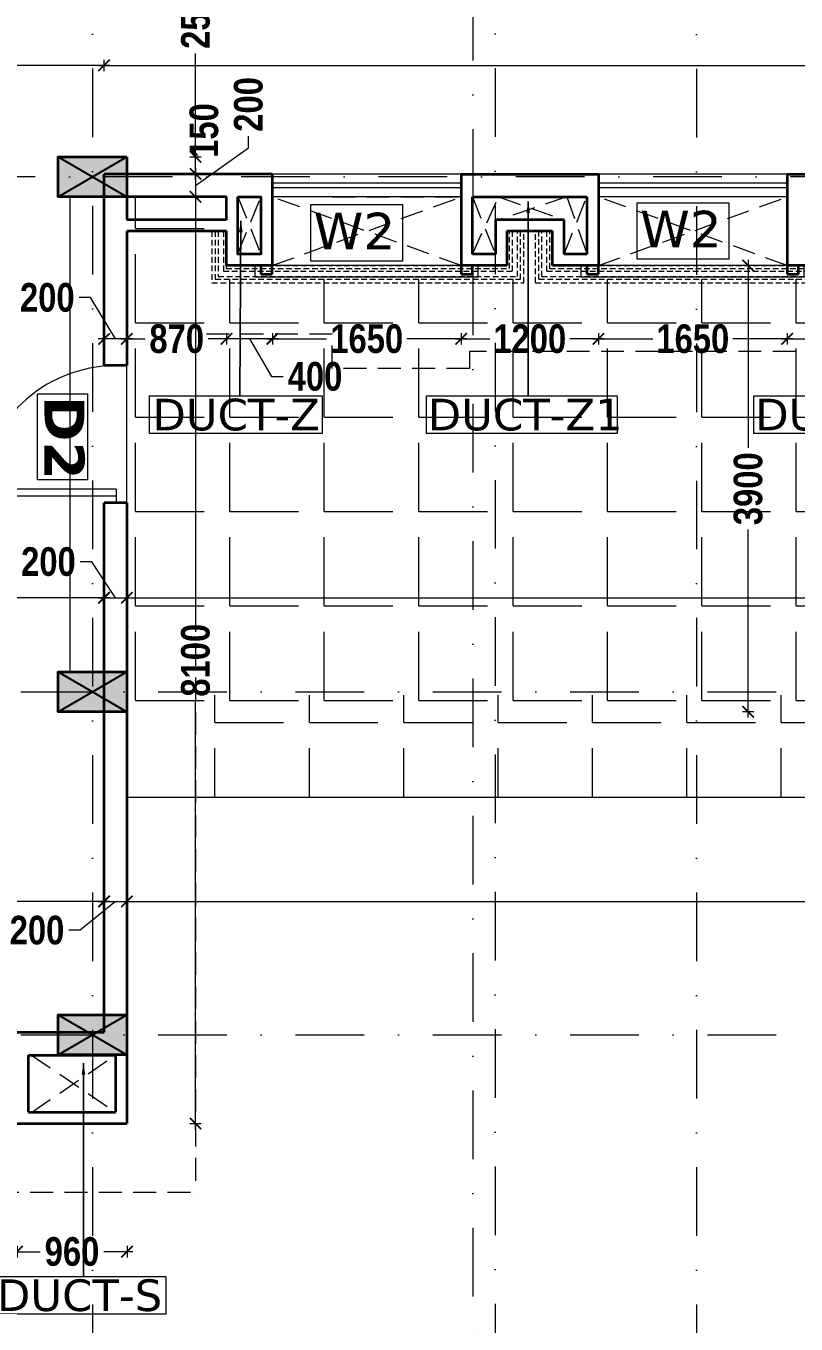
# Model space of a CAD drawing. Header units: millimetres. Extents: x -3092155 to 4513934, y -12317808 to 1850003.
# Drawn here: x -426526 to -419796, y -5581413 to -5570067 of the extents above; entities that cross this region are included whole.
import ezdxf

# ---------------------------------------------------------------- set-up
doc = ezdxf.new("R2010")
doc.units = ezdxf.units.MM
doc.header["$LTSCALE"] = 2
doc.header["$MEASUREMENT"] = 0
doc.header["$PDMODE"] = 34
doc.header["$PDSIZE"] = 500
for name, pattern in [('DASHDOT', [1, 0.5, -0.25, 0, -0.25]), ('DASHED2', [0.375, 0.25, -0.125]), ('HIDDEN', [0.375, 0.25, -0.125])]:
    doc.linetypes.add(name, pattern=pattern)
for name, color, linetype, lineweight in [('coloumn', 10, 'Continuous', 35), ('cornice', 12, 'Continuous', 25), ('D DIM', 250, 'Continuous', 9), ('D2', 10, 'Continuous', 5), ('DOOR', 27, 'Continuous', 5), ('DUCT', 37, 'Continuous', 35), ('GRID', 251, 'DASHDOT', 5), ('HAT', 42, 'Continuous', 5), ('PROJ', 251, 'HIDDEN', 5), ('SILL', 74, 'Continuous', 9), ('W2', 162, 'Continuous', 5), ('WIN', 5, 'Continuous', 15)]:
    doc.layers.add(name, color=color, linetype=linetype, lineweight=lineweight)
doc.layers.add('DOT', color=7, linetype='DASHED2', lineweight=0, true_color=0x89067c)
doc.layers.add('duct text', color=7, linetype='Continuous', lineweight=5, true_color=0x30182a)
doc.styles.add('COLOUMNN DIM', font='ARIALNB.TTF', dxfattribs={"height": 550})
doc.styles.add('door', font='arial.ttf', dxfattribs={"height": 70})
doc.styles.add('INNER DIM', font='ARIALNB.TTF', dxfattribs={"height": 250})
doc.styles.add('style2', font='verdana.ttf')
doc.dimstyles.new('DOOR', dxfattribs={"dimtxt": 100, "dimasz": 100, "dimexe": 25, "dimexo": 50, "dimgap": 25, "dimtad": 0, "dimtih": 1, "dimtoh": 1, "dimdec": 0, "dimzin": 3, "dimdsep": 46, "dimtxsty": 'door', "dimblk": 'OBLIQUE', "dimcen": 200, "dimclrd": 256, "dimclre": 256, "dimclrt": 256, "dimadec": 0, "dimazin": 0, "dimtfac": 1, "dimtdec": 0, "dimtofl": 0, "dimtmove": 2, "dimatfit": 3, "dimfxl": 300, "dimfxlon": 1, "dimfrac": 1, "dimtolj": 1, "dimtzin": 0, "dimlwd": -1, "dimlwe": -1, "dimarcsym": 0})
doc.dimstyles.new('external final', dxfattribs={"dimscale": 0, "dimtxt": 250, "dimasz": 100, "dimexe": 50, "dimexo": 50, "dimgap": 50, "dimtad": 0, "dimdec": 0, "dimzin": 0, "dimdsep": 46, "dimtxsty": 'INNER DIM', "dimblk": 'ARCHTICK', "dimcen": 100, "dimdle": 50, "dimclrd": 256, "dimclre": 256, "dimclrt": 256, "dimadec": 0, "dimazin": 0, "dimtfac": 1, "dimtdec": 0, "dimtix": 1, "dimtmove": 1, "dimatfit": 3, "dimfxl": 50, "dimfxlon": 1, "dimtolj": 1, "dimtzin": 0, "dimlwd": -1, "dimlwe": -1, "dimarcsym": 1})

# ---------------------------------------------------------------- blocks, each defined once
blk = doc.blocks.new('_ArchTick')
at = {"color": 0, "linetype": 'ByBlock', "const_width": 0.15}
blk.add_lwpolyline([(-0.5, -0.5), (0.5, 0.5)], dxfattribs=at)
blk = doc.blocks.new('*D32')
at = {"layer": 'D DIM', "ltscale": 100, "transparency": 16777216}
for p, q in [((-426654, -5580780), (-426401, -5580780)), ((-426604, -5580730), (-426604, -5580830)), ((-425593, -5580780), (-425846, -5580780)), ((-425643, -5580730), (-425643, -5580830))]:
    blk.add_line(p, q, dxfattribs=at)
at = {"layer": 'Defpoints', "color": 0, "lineweight": 50, "ltscale": 100, "transparency": 16777216}
for p in [(-426604, -5579661), (-425643, -5579661), (-426604, -5580780)]:
    blk.add_point(p, dxfattribs=at)
at = {"layer": 'D DIM', "ltscale": 100, "transparency": 16777216, "xscale": 100, "yscale": 100, "zscale": 100, "rotation": 180}
blk.add_blockref('_ArchTick', (-426604, -5580780), dxfattribs=at)
at = {"layer": 'D DIM', "ltscale": 100, "transparency": 16777216, "xscale": 100, "yscale": 100, "zscale": 100}
blk.add_blockref('_ArchTick', (-425643, -5580780), dxfattribs=at)
at = {"layer": 'D DIM', "ltscale": 100, "transparency": 16777216, "insert": (-426124, -5580780), "char_height": 250, "attachment_point": 5, "style": 'INNER DIM'}
blk.add_mtext('\\A1;960', dxfattribs=at)
blk = doc.blocks.new('*D308')
at = {"layer": 'D DIM', "ltscale": 100, "transparency": 16777216}
for p, q in [((-425694, -5577719), (-416854, -5577719)), ((-425644, -5577669), (-425644, -5577769)), ((-407153, -5577719), (-415994, -5577719)), ((-407203, -5577669), (-407203, -5577769))]:
    blk.add_line(p, q, dxfattribs=at)
at = {"layer": 'Defpoints', "color": 0, "lineweight": 50, "ltscale": 100, "transparency": 16777216}
for p in [(-425644, -5577111), (-407203, -5577111), (-425644, -5577719)]:
    blk.add_point(p, dxfattribs=at)
at = {"layer": 'D DIM', "ltscale": 100, "transparency": 16777216, "xscale": 100, "yscale": 100, "zscale": 100, "rotation": 180}
blk.add_blockref('_ArchTick', (-425644, -5577719), dxfattribs=at)
at = {"layer": 'D DIM', "ltscale": 100, "transparency": 16777216, "xscale": 100, "yscale": 100, "zscale": 100}
blk.add_blockref('_ArchTick', (-407203, -5577719), dxfattribs=at)
at = {"layer": 'D DIM', "ltscale": 100, "transparency": 16777216, "insert": (-416424, -5577719), "char_height": 250, "attachment_point": 5, "style": 'INNER DIM'}
blk.add_mtext('\\A1;18440', dxfattribs=at)
blk = doc.blocks.new('*D319')
at = {"layer": 'D DIM', "ltscale": 100, "transparency": 16777216}
for p, q in [((-419873, -5572752), (-419873, -5572852)), ((-418673, -5572752), (-418673, -5572852)), ((-419923, -5572802), (-419623, -5572802)), ((-418623, -5572802), (-418923, -5572802))]:
    blk.add_line(p, q, dxfattribs=at)
at = {"layer": 'Defpoints', "color": 0, "lineweight": 50, "ltscale": 100, "transparency": 16777216}
for p in [(-419873, -5572161), (-418673, -5572161), (-419873, -5572802)]:
    blk.add_point(p, dxfattribs=at)
at = {"layer": 'D DIM', "ltscale": 100, "transparency": 16777216, "xscale": 100, "yscale": 100, "zscale": 100, "rotation": 180}
blk.add_blockref('_ArchTick', (-419873, -5572802), dxfattribs=at)
at = {"layer": 'D DIM', "ltscale": 100, "transparency": 16777216, "xscale": 100, "yscale": 100, "zscale": 100}
blk.add_blockref('_ArchTick', (-418673, -5572802), dxfattribs=at)
at = {"layer": 'D DIM', "ltscale": 100, "transparency": 16777216, "insert": (-419273, -5572802), "char_height": 250, "attachment_point": 5, "style": 'INNER DIM'}
blk.add_mtext('\\A1;1200', dxfattribs=at)
blk = doc.blocks.new('*D320')
at = {"layer": 'D DIM', "ltscale": 100, "transparency": 16777216}
for p, q in [((-421523, -5572752), (-421523, -5572852)), ((-419873, -5572752), (-419873, -5572852)), ((-421573, -5572802), (-421048, -5572802)), ((-419823, -5572802), (-420348, -5572802))]:
    blk.add_line(p, q, dxfattribs=at)
at = {"layer": 'Defpoints', "color": 0, "lineweight": 50, "ltscale": 100, "transparency": 16777216}
for p in [(-421523, -5572161), (-419873, -5572161), (-421523, -5572802)]:
    blk.add_point(p, dxfattribs=at)
at = {"layer": 'D DIM', "ltscale": 100, "transparency": 16777216, "xscale": 100, "yscale": 100, "zscale": 100, "rotation": 180}
blk.add_blockref('_ArchTick', (-421523, -5572802), dxfattribs=at)
at = {"layer": 'D DIM', "ltscale": 100, "transparency": 16777216, "xscale": 100, "yscale": 100, "zscale": 100}
blk.add_blockref('_ArchTick', (-419873, -5572802), dxfattribs=at)
at = {"layer": 'D DIM', "ltscale": 100, "transparency": 16777216, "insert": (-420698, -5572802), "char_height": 250, "attachment_point": 5, "style": 'INNER DIM'}
blk.add_mtext('\\A1;1650', dxfattribs=at)
blk = doc.blocks.new('*D321')
at = {"layer": 'D DIM', "ltscale": 100, "transparency": 16777216}
for p, q in [((-422723, -5572752), (-422723, -5572852)), ((-421523, -5572752), (-421523, -5572852)), ((-422773, -5572802), (-422473, -5572802)), ((-421473, -5572802), (-421773, -5572802))]:
    blk.add_line(p, q, dxfattribs=at)
at = {"layer": 'Defpoints', "color": 0, "lineweight": 50, "ltscale": 100, "transparency": 16777216}
for p in [(-422723, -5572161), (-421523, -5572161), (-422723, -5572802)]:
    blk.add_point(p, dxfattribs=at)
at = {"layer": 'D DIM', "ltscale": 100, "transparency": 16777216, "xscale": 100, "yscale": 100, "zscale": 100, "rotation": 180}
blk.add_blockref('_ArchTick', (-422723, -5572802), dxfattribs=at)
at = {"layer": 'D DIM', "ltscale": 100, "transparency": 16777216, "xscale": 100, "yscale": 100, "zscale": 100}
blk.add_blockref('_ArchTick', (-421523, -5572802), dxfattribs=at)
at = {"layer": 'D DIM', "ltscale": 100, "transparency": 16777216, "insert": (-422123, -5572802), "char_height": 250, "attachment_point": 5, "style": 'INNER DIM'}
blk.add_mtext('\\A1;1200', dxfattribs=at)
blk = doc.blocks.new('*D322')
at = {"layer": 'D DIM', "ltscale": 100, "transparency": 16777216}
for p, q in [((-424373, -5572752), (-424373, -5572852)), ((-422723, -5572752), (-422723, -5572852)), ((-424423, -5572802), (-423899, -5572802)), ((-422673, -5572802), (-423198, -5572802))]:
    blk.add_line(p, q, dxfattribs=at)
at = {"layer": 'Defpoints', "color": 0, "lineweight": 50, "ltscale": 100, "transparency": 16777216}
for p in [(-424373, -5572161), (-422723, -5572161), (-424373, -5572802)]:
    blk.add_point(p, dxfattribs=at)
at = {"layer": 'D DIM', "ltscale": 100, "transparency": 16777216, "xscale": 100, "yscale": 100, "zscale": 100, "rotation": 180}
blk.add_blockref('_ArchTick', (-424373, -5572802), dxfattribs=at)
at = {"layer": 'D DIM', "ltscale": 100, "transparency": 16777216, "xscale": 100, "yscale": 100, "zscale": 100}
blk.add_blockref('_ArchTick', (-422723, -5572802), dxfattribs=at)
at = {"layer": 'D DIM', "ltscale": 100, "transparency": 16777216, "insert": (-423548, -5572802), "char_height": 250, "attachment_point": 5, "style": 'INNER DIM'}
blk.add_mtext('\\A1;1650', dxfattribs=at)
blk = doc.blocks.new('*D323')
at = {"layer": 'D DIM', "ltscale": 100, "transparency": 16777216}
for p, q in [((-424773, -5572752), (-424773, -5572852)), ((-424373, -5572752), (-424373, -5572852)), ((-424323, -5572802), (-424823, -5572802)), ((-424573, -5572802), (-424379, -5573131)), ((-424379, -5573131), (-424279, -5573131))]:
    blk.add_line(p, q, dxfattribs=at)
at = {"layer": 'Defpoints', "color": 0, "lineweight": 50, "ltscale": 100, "transparency": 16777216}
for p in [(-424773, -5572161), (-424373, -5572161), (-424773, -5572802)]:
    blk.add_point(p, dxfattribs=at)
at = {"layer": 'D DIM', "ltscale": 100, "transparency": 16777216, "xscale": 100, "yscale": 100, "zscale": 100, "rotation": 180}
blk.add_blockref('_ArchTick', (-424773, -5572802), dxfattribs=at)
at = {"layer": 'D DIM', "ltscale": 100, "transparency": 16777216, "xscale": 100, "yscale": 100, "zscale": 100}
blk.add_blockref('_ArchTick', (-424373, -5572802), dxfattribs=at)
at = {"layer": 'D DIM', "ltscale": 100, "transparency": 16777216, "insert": (-424000, -5573131), "char_height": 250, "attachment_point": 5, "style": 'INNER DIM'}
blk.add_mtext('\\A1;400', dxfattribs=at)
blk = doc.blocks.new('*D324')
at = {"layer": 'D DIM', "ltscale": 100, "transparency": 16777216}
for p, q in [((-425644, -5572752), (-425644, -5572852)), ((-424773, -5572752), (-424773, -5572852)), ((-425694, -5572802), (-425485, -5572802)), ((-424723, -5572802), (-424933, -5572802))]:
    blk.add_line(p, q, dxfattribs=at)
at = {"layer": 'Defpoints', "color": 0, "lineweight": 50, "ltscale": 100, "transparency": 16777216}
for p in [(-425644, -5571561), (-424773, -5572161), (-425644, -5572802)]:
    blk.add_point(p, dxfattribs=at)
at = {"layer": 'D DIM', "ltscale": 100, "transparency": 16777216, "xscale": 100, "yscale": 100, "zscale": 100, "rotation": 180}
blk.add_blockref('_ArchTick', (-425644, -5572802), dxfattribs=at)
at = {"layer": 'D DIM', "ltscale": 100, "transparency": 16777216, "xscale": 100, "yscale": 100, "zscale": 100}
blk.add_blockref('_ArchTick', (-424773, -5572802), dxfattribs=at)
at = {"layer": 'D DIM', "ltscale": 100, "transparency": 16777216, "insert": (-425209, -5572802), "char_height": 250, "attachment_point": 5, "style": 'INNER DIM'}
blk.add_mtext('\\A1;870', dxfattribs=at)
blk = doc.blocks.new('*D325')
at = {"layer": 'D DIM', "ltscale": 100, "transparency": 16777216}
for p, q in [((-425961, -5572441), (-426061, -5572441)), ((-425744, -5572802), (-425961, -5572441)), ((-425844, -5572752), (-425844, -5572852)), ((-425644, -5572752), (-425644, -5572852)), ((-425594, -5572802), (-425894, -5572802))]:
    blk.add_line(p, q, dxfattribs=at)
at = {"layer": 'Defpoints', "color": 0, "lineweight": 50, "ltscale": 100, "transparency": 16777216}
for p in [(-425844, -5571561), (-425644, -5571561), (-425844, -5572802)]:
    blk.add_point(p, dxfattribs=at)
at = {"layer": 'D DIM', "ltscale": 100, "transparency": 16777216, "xscale": 100, "yscale": 100, "zscale": 100, "rotation": 180}
blk.add_blockref('_ArchTick', (-425844, -5572802), dxfattribs=at)
at = {"layer": 'D DIM', "ltscale": 100, "transparency": 16777216, "xscale": 100, "yscale": 100, "zscale": 100}
blk.add_blockref('_ArchTick', (-425644, -5572802), dxfattribs=at)
at = {"layer": 'D DIM', "ltscale": 100, "transparency": 16777216, "insert": (-426340, -5572441), "char_height": 250, "attachment_point": 5, "style": 'INNER DIM'}
blk.add_mtext('\\A1;200', dxfattribs=at)
blk = doc.blocks.new('*D326')
at = {"layer": 'D DIM', "ltscale": 100, "transparency": 16777216}
for p, q in [((-424582, -5571131), (-424582, -5571031)), ((-425044, -5571461), (-424582, -5571131)), ((-425094, -5571361), (-424994, -5571361)), ((-425044, -5571311), (-425044, -5571611)), ((-425094, -5571561), (-424994, -5571561))]:
    blk.add_line(p, q, dxfattribs=at)
at = {"layer": 'Defpoints', "color": 0, "lineweight": 50, "ltscale": 100, "transparency": 16777216}
for p in [(-425644, -5571361), (-425644, -5571561), (-425044, -5571561)]:
    blk.add_point(p, dxfattribs=at)
at = {"layer": 'D DIM', "ltscale": 100, "transparency": 16777216, "xscale": 100, "yscale": 100, "zscale": 100}
for p, rotation in [((-425044, -5571361), 90), ((-425044, -5571561), 270)]:
    blk.add_blockref('_ArchTick', p, dxfattribs=dict(at, rotation=rotation))
at = {"layer": 'D DIM', "ltscale": 100, "transparency": 16777216, "insert": (-424582, -5570753), "char_height": 250, "attachment_point": 5, "rotation": 90, "style": 'INNER DIM'}
blk.add_mtext('\\A1;200', dxfattribs=at)
blk = doc.blocks.new('*D327')
at = {"layer": 'D DIM', "ltscale": 100, "transparency": 16777216}
for p, q in [((-425044, -5571511), (-425044, -5575256)), ((-425094, -5571561), (-424994, -5571561)), ((-425044, -5579711), (-425044, -5575967)), ((-425094, -5579661), (-424994, -5579661))]:
    blk.add_line(p, q, dxfattribs=at)
at = {"layer": 'Defpoints', "color": 0, "lineweight": 50, "ltscale": 100, "transparency": 16777216}
for p in [(-425644, -5571561), (-425643, -5579661), (-425044, -5579661)]:
    blk.add_point(p, dxfattribs=at)
at = {"layer": 'D DIM', "ltscale": 100, "transparency": 16777216, "xscale": 100, "yscale": 100, "zscale": 100}
for p, rotation in [((-425044, -5571561), 90), ((-425044, -5579661), 270)]:
    blk.add_blockref('_ArchTick', p, dxfattribs=dict(at, rotation=rotation))
at = {"layer": 'D DIM', "ltscale": 100, "transparency": 16777216, "insert": (-425044, -5575611), "char_height": 250, "attachment_point": 5, "rotation": 90, "style": 'INNER DIM'}
blk.add_mtext('\\A1;8100', dxfattribs=at)
blk = doc.blocks.new('*D328')
at = {"layer": 'D DIM', "ltscale": 100, "transparency": 16777216}
for p, q in [((-420164, -5572161), (-420264, -5572161)), ((-420214, -5572111), (-420214, -5573755)), ((-420214, -5576112), (-420214, -5574468)), ((-420164, -5576062), (-420264, -5576062))]:
    blk.add_line(p, q, dxfattribs=at)
at = {"layer": 'Defpoints', "color": 0, "lineweight": 50, "ltscale": 100, "transparency": 16777216}
for p in [(-419873, -5572161), (-420214, -5576062), (-419870, -5576062)]:
    blk.add_point(p, dxfattribs=at)
at = {"layer": 'D DIM', "ltscale": 100, "transparency": 16777216, "xscale": 100, "yscale": 100, "zscale": 100}
for p, rotation in [((-420214, -5572161), 90), ((-420214, -5576062), 270)]:
    blk.add_blockref('_ArchTick', p, dxfattribs=dict(at, rotation=rotation))
at = {"layer": 'D DIM', "ltscale": 100, "transparency": 16777216, "insert": (-420214, -5574112), "char_height": 250, "attachment_point": 5, "rotation": 90, "style": 'INNER DIM'}
blk.add_mtext('\\A1;3900', dxfattribs=at)
blk = doc.blocks.new('*D465')
at = {"layer": 'D DIM', "ltscale": 100, "transparency": 16777216}
for p, q in [((-425044, -5571411), (-425044, -5571161)), ((-425094, -5571211), (-424994, -5571211)), ((-425094, -5571361), (-424994, -5571361))]:
    blk.add_line(p, q, dxfattribs=at)
at = {"layer": 'Defpoints', "color": 0, "lineweight": 50, "ltscale": 100, "transparency": 16777216}
for p in [(-425644, -5571211), (-425044, -5571211), (-425644, -5571361)]:
    blk.add_point(p, dxfattribs=at)
at = {"layer": 'D DIM', "ltscale": 100, "transparency": 16777216, "xscale": 100, "yscale": 100, "zscale": 100}
for p, rotation in [((-425044, -5571211), 90), ((-425044, -5571361), 270)]:
    blk.add_blockref('_ArchTick', p, dxfattribs=dict(at, rotation=rotation))
at = {"layer": 'D DIM', "ltscale": 100, "transparency": 16777216, "insert": (-424970, -5570981), "char_height": 250, "attachment_point": 5, "rotation": 90, "style": 'INNER DIM'}
blk.add_mtext('\\A1;150', dxfattribs=at)
blk = doc.blocks.new('*D466')
at = {"layer": 'D DIM', "ltscale": 100, "transparency": 16777216}
for p, q in [((-425044, -5568636), (-425044, -5569588)), ((-425094, -5568686), (-424994, -5568686)), ((-425044, -5571261), (-425044, -5570309)), ((-425094, -5571211), (-424994, -5571211))]:
    blk.add_line(p, q, dxfattribs=at)
at = {"layer": 'Defpoints', "color": 0, "lineweight": 50, "ltscale": 100, "transparency": 16777216}
for p in [(-425643, -5568686), (-425044, -5568686), (-425644, -5571211)]:
    blk.add_point(p, dxfattribs=at)
at = {"layer": 'D DIM', "ltscale": 100, "transparency": 16777216, "xscale": 100, "yscale": 100, "zscale": 100}
for p, rotation in [((-425044, -5568686), 90), ((-425044, -5571211), 270)]:
    blk.add_blockref('_ArchTick', p, dxfattribs=dict(at, rotation=rotation))
at = {"layer": 'D DIM', "ltscale": 100, "transparency": 16777216, "insert": (-425044, -5569949), "char_height": 250, "attachment_point": 5, "rotation": 90, "style": 'INNER DIM'}
blk.add_mtext('\\A1;2525', dxfattribs=at)
blk = doc.blocks.new('*D533')
at = {"layer": 'D DIM', "ltscale": 100, "transparency": 16777216}
for p, q in [((-426846, -5557861), (-426946, -5557861)), ((-426896, -5557811), (-426896, -5567924)), ((-426896, -5578911), (-426896, -5568799)), ((-426846, -5578861), (-426946, -5578861))]:
    blk.add_line(p, q, dxfattribs=at)
at = {"layer": 'Defpoints', "color": 0, "lineweight": 50, "ltscale": 100, "transparency": 16777216}
for p in [(-426896, -5557861), (-426244, -5557861), (-426603, -5578861)]:
    blk.add_point(p, dxfattribs=at)
at = {"layer": 'D DIM', "ltscale": 100, "transparency": 16777216, "xscale": 100, "yscale": 100, "zscale": 100}
for p, rotation in [((-426896, -5557861), 90), ((-426896, -5578861), 270)]:
    blk.add_blockref('_ArchTick', p, dxfattribs=dict(at, rotation=rotation))
at = {"layer": 'D DIM', "ltscale": 100, "transparency": 16777216, "insert": (-426896, -5568361), "char_height": 250, "attachment_point": 5, "rotation": 90, "style": 'INNER DIM'}
blk.add_mtext('\\A1;21000', dxfattribs=at)
blk = doc.blocks.new('*D567')
at = {"layer": 'D DIM', "ltscale": 100, "transparency": 16777216}
for p, q in [((-435663, -5577719), (-431086, -5577719)), ((-435613, -5577669), (-435613, -5577769)), ((-425794, -5577719), (-430372, -5577719)), ((-425844, -5577669), (-425844, -5577769))]:
    blk.add_line(p, q, dxfattribs=at)
at = {"layer": 'Defpoints', "color": 0, "lineweight": 50, "ltscale": 100, "transparency": 16777216}
for p in [(-435613, -5577400), (-425844, -5577392), (-425844, -5577719)]:
    blk.add_point(p, dxfattribs=at)
at = {"layer": 'D DIM', "ltscale": 100, "transparency": 16777216, "xscale": 100, "yscale": 100, "zscale": 100, "rotation": 180}
blk.add_blockref('_ArchTick', (-435613, -5577719), dxfattribs=at)
at = {"layer": 'D DIM', "ltscale": 100, "transparency": 16777216, "xscale": 100, "yscale": 100, "zscale": 100}
blk.add_blockref('_ArchTick', (-425844, -5577719), dxfattribs=at)
at = {"layer": 'D DIM', "ltscale": 100, "transparency": 16777216, "insert": (-430729, -5577719), "char_height": 250, "attachment_point": 5, "style": 'INNER DIM'}
blk.add_mtext('\\A1;9770', dxfattribs=at)
blk = doc.blocks.new('*D568')
at = {"layer": 'D DIM', "ltscale": 100, "transparency": 16777216}
for p, q in [((-425744, -5577719), (-426052, -5577971)), ((-425894, -5577719), (-425594, -5577719)), ((-425844, -5577669), (-425844, -5577769)), ((-425644, -5577669), (-425644, -5577769)), ((-426052, -5577971), (-426152, -5577971))]:
    blk.add_line(p, q, dxfattribs=at)
at = {"layer": 'Defpoints', "color": 0, "lineweight": 50, "ltscale": 100, "transparency": 16777216}
for p in [(-425844, -5577392), (-425644, -5577399), (-425644, -5577719)]:
    blk.add_point(p, dxfattribs=at)
at = {"layer": 'D DIM', "ltscale": 100, "transparency": 16777216, "xscale": 100, "yscale": 100, "zscale": 100, "rotation": 180}
blk.add_blockref('_ArchTick', (-425844, -5577719), dxfattribs=at)
at = {"layer": 'D DIM', "ltscale": 100, "transparency": 16777216, "xscale": 100, "yscale": 100, "zscale": 100}
blk.add_blockref('_ArchTick', (-425644, -5577719), dxfattribs=at)
at = {"layer": 'D DIM', "ltscale": 100, "transparency": 16777216, "insert": (-426430, -5577971), "char_height": 250, "attachment_point": 5, "style": 'INNER DIM'}
blk.add_mtext('\\A1;200', dxfattribs=at)
blk = doc.blocks.new('*D571')
at = {"layer": 'D DIM', "ltscale": 100, "transparency": 16777216}
for p, q in [((-425844, -5570462), (-425844, -5570362)), ((-407003, -5570462), (-407003, -5570362)), ((-425894, -5570412), (-416854, -5570412)), ((-406953, -5570412), (-415994, -5570412))]:
    blk.add_line(p, q, dxfattribs=at)
at = {"layer": 'Defpoints', "color": 0, "lineweight": 50, "ltscale": 100, "transparency": 16777216}
for p in [(-407003, -5570412), (-425844, -5571561), (-407003, -5571686)]:
    blk.add_point(p, dxfattribs=at)
at = {"layer": 'D DIM', "ltscale": 100, "transparency": 16777216, "xscale": 100, "yscale": 100, "zscale": 100, "rotation": 180}
blk.add_blockref('_ArchTick', (-425844, -5570412), dxfattribs=at)
at = {"layer": 'D DIM', "ltscale": 100, "transparency": 16777216, "xscale": 100, "yscale": 100, "zscale": 100}
blk.add_blockref('_ArchTick', (-407003, -5570412), dxfattribs=at)
at = {"layer": 'D DIM', "ltscale": 100, "transparency": 16777216, "insert": (-416424, -5570412), "char_height": 250, "attachment_point": 5, "style": 'INNER DIM'}
blk.add_mtext('\\A1;18840', dxfattribs=at)
blk = doc.blocks.new('*D572')
at = {"layer": 'D DIM', "ltscale": 100, "transparency": 16777216}
for p, q in [((-447613, -5570462), (-447613, -5570362)), ((-425844, -5570462), (-425844, -5570362)), ((-447663, -5570412), (-437166, -5570412)), ((-425794, -5570412), (-436291, -5570412))]:
    blk.add_line(p, q, dxfattribs=at)
at = {"layer": 'Defpoints', "color": 0, "lineweight": 50, "ltscale": 100, "transparency": 16777216}
for p in [(-447613, -5570412), (-447613, -5571611), (-425844, -5571611)]:
    blk.add_point(p, dxfattribs=at)
at = {"layer": 'D DIM', "ltscale": 100, "transparency": 16777216, "xscale": 100, "yscale": 100, "zscale": 100, "rotation": 180}
blk.add_blockref('_ArchTick', (-447613, -5570412), dxfattribs=at)
at = {"layer": 'D DIM', "ltscale": 100, "transparency": 16777216, "xscale": 100, "yscale": 100, "zscale": 100}
blk.add_blockref('_ArchTick', (-425844, -5570412), dxfattribs=at)
at = {"layer": 'D DIM', "ltscale": 100, "transparency": 16777216, "insert": (-436729, -5570412), "char_height": 250, "attachment_point": 5, "style": 'INNER DIM'}
blk.add_mtext('\\A1;21770', dxfattribs=at)
blk = doc.blocks.new('*D578')
at = {"layer": 'D DIM', "ltscale": 100, "transparency": 16777216}
for p, q in [((-435613, -5575115), (-435613, -5575015)), ((-425844, -5575115), (-425844, -5575015)), ((-435663, -5575065), (-431086, -5575065)), ((-425794, -5575065), (-430372, -5575065))]:
    blk.add_line(p, q, dxfattribs=at)
at = {"layer": 'Defpoints', "color": 0, "lineweight": 50, "ltscale": 100, "transparency": 16777216}
for p in [(-425844, -5575065), (-435613, -5576061), (-425844, -5576061)]:
    blk.add_point(p, dxfattribs=at)
at = {"layer": 'D DIM', "ltscale": 100, "transparency": 16777216, "xscale": 100, "yscale": 100, "zscale": 100, "rotation": 180}
blk.add_blockref('_ArchTick', (-435613, -5575065), dxfattribs=at)
at = {"layer": 'D DIM', "ltscale": 100, "transparency": 16777216, "xscale": 100, "yscale": 100, "zscale": 100}
blk.add_blockref('_ArchTick', (-425844, -5575065), dxfattribs=at)
at = {"layer": 'D DIM', "ltscale": 100, "transparency": 16777216, "insert": (-430729, -5575065), "char_height": 250, "attachment_point": 5, "style": 'INNER DIM'}
blk.add_mtext('\\A1;9770', dxfattribs=at)
blk = doc.blocks.new('*D579')
at = {"layer": 'D DIM', "ltscale": 100, "transparency": 16777216}
for p, q in [((-425952, -5574750), (-426052, -5574750)), ((-425744, -5575065), (-425952, -5574750)), ((-425844, -5575115), (-425844, -5575015)), ((-425644, -5575115), (-425644, -5575015)), ((-425894, -5575065), (-425594, -5575065))]:
    blk.add_line(p, q, dxfattribs=at)
at = {"layer": 'Defpoints', "color": 0, "lineweight": 50, "ltscale": 100, "transparency": 16777216}
for p in [(-425644, -5575065), (-425644, -5575711), (-425844, -5576061)]:
    blk.add_point(p, dxfattribs=at)
at = {"layer": 'D DIM', "ltscale": 100, "transparency": 16777216, "xscale": 100, "yscale": 100, "zscale": 100, "rotation": 180}
blk.add_blockref('_ArchTick', (-425844, -5575065), dxfattribs=at)
at = {"layer": 'D DIM', "ltscale": 100, "transparency": 16777216, "xscale": 100, "yscale": 100, "zscale": 100}
blk.add_blockref('_ArchTick', (-425644, -5575065), dxfattribs=at)
at = {"layer": 'D DIM', "ltscale": 100, "transparency": 16777216, "insert": (-426330, -5574750), "char_height": 250, "attachment_point": 5, "style": 'INNER DIM'}
blk.add_mtext('\\A1;200', dxfattribs=at)
blk = doc.blocks.new('*D580')
at = {"layer": 'D DIM', "ltscale": 100, "transparency": 16777216}
for p, q in [((-425644, -5575115), (-425644, -5575015)), ((-407203, -5575115), (-407203, -5575015)), ((-425694, -5575065), (-416854, -5575065)), ((-407153, -5575065), (-415994, -5575065))]:
    blk.add_line(p, q, dxfattribs=at)
at = {"layer": 'Defpoints', "color": 0, "lineweight": 50, "ltscale": 100, "transparency": 16777216}
for p in [(-407203, -5575065), (-407203, -5575586), (-425644, -5575711)]:
    blk.add_point(p, dxfattribs=at)
at = {"layer": 'D DIM', "ltscale": 100, "transparency": 16777216, "xscale": 100, "yscale": 100, "zscale": 100, "rotation": 180}
blk.add_blockref('_ArchTick', (-425644, -5575065), dxfattribs=at)
at = {"layer": 'D DIM', "ltscale": 100, "transparency": 16777216, "xscale": 100, "yscale": 100, "zscale": 100}
blk.add_blockref('_ArchTick', (-407203, -5575065), dxfattribs=at)
at = {"layer": 'D DIM', "ltscale": 100, "transparency": 16777216, "insert": (-416424, -5575065), "char_height": 250, "attachment_point": 5, "style": 'INNER DIM'}
blk.add_mtext('\\A1;18440', dxfattribs=at)
blk = doc.blocks.new('A$C782B46B9')
at = {"layer": 'DOOR', "ltscale": 100}
for p, q in [((998.8, 100), (3.8, 100)), ((998.8, 100), (998.8, 0)), ((998.8, 50), (0, 50))]:
    blk.add_line(p, q, dxfattribs=at)
blk.add_arc((998.8, 0), 1000, 90, 177.13402, dxfattribs=at)
blk = doc.blocks.new('*D1041')
at = {"layer": 'D DIM', "ltscale": 100, "transparency": 16777216}
for p, q in [((-422522, -5502781), (-422360, -5501710)), ((-422360, -5501710), (-422260, -5501710)), ((-422619, -5502831), (-422619, -5502731)), ((-422424, -5502781), (-422424, -5502731)), ((-422374, -5502781), (-422669, -5502781))]:
    blk.add_line(p, q, dxfattribs=at)
at = {"layer": 'Defpoints', "color": 0, "lineweight": 50, "ltscale": 100, "transparency": 16777216}
for p in [(-422619, -5502781), (-422424, -5502781), (-422619, -7684899)]:
    blk.add_point(p, dxfattribs=at)
at = {"layer": 'D DIM', "ltscale": 100, "transparency": 16777216, "xscale": 100, "yscale": 100, "zscale": 100, "rotation": 180}
blk.add_blockref('_ArchTick', (-422619, -5502781), dxfattribs=at)
at = {"layer": 'D DIM', "ltscale": 100, "transparency": 16777216, "xscale": 100, "yscale": 100, "zscale": 100}
blk.add_blockref('_ArchTick', (-422424, -5502781), dxfattribs=at)
at = {"layer": 'D DIM', "ltscale": 100, "transparency": 16777216, "insert": (-421719, -5501710), "char_height": 550, "attachment_point": 5, "style": 'COLOUMNN DIM'}
blk.add_mtext('\\A1;195', dxfattribs=at)
blk = doc.blocks.new('*D1042')
at = {"layer": 'D DIM', "ltscale": 100, "transparency": 16777216}
for p, q in [((-425994, -7684899), (-425011, -7684899)), ((-425944, -7684849), (-425944, -7684949)), ((-422569, -7684899), (-423552, -7684899)), ((-422619, -7684899), (-422619, -7684949))]:
    blk.add_line(p, q, dxfattribs=at)
at = {"layer": 'Defpoints', "color": 0, "lineweight": 50, "ltscale": 100, "transparency": 16777216}
for p in [(-425944, -5502781), (-425944, -7684899), (-422619, -7684899)]:
    blk.add_point(p, dxfattribs=at)
at = {"layer": 'D DIM', "ltscale": 100, "transparency": 16777216, "xscale": 100, "yscale": 100, "zscale": 100, "rotation": 180}
blk.add_blockref('_ArchTick', (-425944, -7684899), dxfattribs=at)
at = {"layer": 'D DIM', "ltscale": 100, "transparency": 16777216, "xscale": 100, "yscale": 100, "zscale": 100}
blk.add_blockref('_ArchTick', (-422619, -7684899), dxfattribs=at)
at = {"layer": 'D DIM', "ltscale": 100, "transparency": 16777216, "insert": (-424282, -7684899), "char_height": 550, "attachment_point": 5, "style": 'COLOUMNN DIM'}
blk.add_mtext('\\A1;3325', dxfattribs=at)
blk = doc.blocks.new('S.F')
at = {"layer": 'coloumn', "ltscale": 100}
for points in [[(60025, -5879406), (60025, -5879756), (59425, -5879756), (59425, -5879406)], [(60025, -5883906), (60025, -5884256), (59425, -5884256), (59425, -5883906)], [(60025, -5886906), (60025, -5887256), (59425, -5887256), (59425, -5886906)]]:
    blk.add_hatch(color=256, dxfattribs=at).paths.add_polyline_path(points)
at = {"layer": 'coloumn', "lineweight": 25, "ltscale": 100}
for p, q in [((59425, -5879756), (60025, -5879406)), ((59425, -5879406), (60025, -5879756)), ((59425, -5884256), (60025, -5883906)), ((59425, -5883906), (60025, -5884256)), ((59425, -5887256), (60025, -5886906)), ((59425, -5886906), (60025, -5887256))]:
    blk.add_line(p, q, dxfattribs=at)
at = {"layer": 'coloumn', "ltscale": 100}
for points in [[(60025, -5879406), (60025, -5879756), (59425, -5879756), (59425, -5879406)], [(60025, -5883906), (60025, -5884256), (59425, -5884256), (59425, -5883906)], [(60025, -5886906), (60025, -5887256), (59425, -5887256), (59425, -5886906)]]:
    blk.add_lwpolyline(points, close=True, dxfattribs=at)
blk = doc.blocks.new('_Oblique')
at = {"color": 0, "linetype": 'ByBlock', "lineweight": -2}
blk.add_line((-0.5, -0.5), (0.5, 0.5), dxfattribs=at)
blk = doc.blocks.new('ujuj')
at = {"layer": 'DUCT', "ltscale": 100}
for p, q in [((-427849, -5813156), (-427849, -5813081)), ((-427849, -5813081), (-427749, -5813081)), ((-427749, -5813081), (-427749, -5813156)), ((-426099, -5813156), (-426099, -5813081)), ((-426099, -5813081), (-425999, -5813081)), ((-425999, -5813081), (-425999, -5813156))]:
    blk.add_line(p, q, dxfattribs=at)
at = {"layer": 'PROJ', "ltscale": 250}
blk.add_line((-426099, -5813156), (-427749, -5813156), dxfattribs=at)
at = {"layer": 'SILL', "ltscale": 100}
for p, q in [((-425949, -5813056), (-427899, -5813056)), ((-427899, -5813056), (-427899, -5813156)), ((-425949, -5813056), (-425949, -5813156)), ((-426099, -5813156), (-427749, -5813156))]:
    blk.add_line(p, q, dxfattribs=at)
blk = doc.blocks.new('hyh')
at = {"layer": 'duct text', "ltscale": 0.1}
for points in [[(-162191, -5617291), (-160682, -5617291), (-160682, -5617620), (-162191, -5617620)], [(-159772, -5617291), (-158104, -5617291), (-158104, -5617620), (-159772, -5617620)], [(-156909, -5617291), (-155240, -5617291), (-155240, -5617620), (-156909, -5617620)], [(-163558, -5624988), (-162050, -5624988), (-162050, -5625317), (-163558, -5625317)]]:
    blk.add_lwpolyline(points, close=True, dxfattribs=at)
at = {"layer": 'duct text', "ltscale": 0.1, "char_height": 276.64, "attachment_point": 5, "style": 'style2'}
for s, insert, width in [('\\pt3043;DUCT-Z', (-161435, -5617456), 1547.24), ('\\pt3043;DUCT-Z1', (-158908, -5617456), 1707.32), ('\\pt3043;DUCT-Z1', (-156045, -5617456), 1707.32), ('\\pt3043;DUCT-S', (-162803, -5625153), 1547.24)]:
    blk.add_mtext(s, dxfattribs=dict(at, insert=insert, width=width))
at = {"layer": 'duct text', "ltscale": 0.1}
for points in [[(-158882, -5615590), (-158882, -5617291), (-158882, -5615590)], [(-161393, -5615761), (-161402, -5617291), (-161393, -5615761)], [(-162769, -5623123), (-162769, -5624988), (-162769, -5623123)]]:
    blk.add_leader(points, dimstyle='DOOR', dxfattribs=at)

msp = doc.modelspace()

# ---------------------------------------------------------------- hatches: boundary and pattern name
at = {"layer": 'HAT', "ltscale": 100}
h = msp.add_hatch(dxfattribs=at)
h.set_pattern_fill('ANGLE', color=256, scale=3000, style=0)
h.set_pattern_definition([(0, (-425569.3, -5575961.9), (0, 825), [600, -225]), (90, (-425569.3, -5575961.9), (-825, 5e-14), [600, -225])])
h.paths.add_polyline_path([(-407204.7, -5571561.2), (-407877.2, -5571561.2), (-407877.2, -5572281.2), (-410567.2, -5572281.2), (-410567.2, -5571861.2), (-410729.7, -5571861.2), (-410729.7, -5572281.2), (-413417.7, -5572281.2), (-413417.7, -5571861.2), (-413581.1, -5571861.2), (-413581.1, -5572281.2), (-416268.1, -5572281.2), (-416268.1, -5571861.2), (-416428.4, -5571861.2), (-416428.4, -5572281.2), (-419120.4, -5572281.2), (-419120.4, -5571861.2), (-419281.4, -5571861.2), (-419281.4, -5572281.2), (-421971.4, -5572281.2), (-421971.4, -5571861.2), (-422132.8, -5571861.2), (-422132.8, -5572281.2), (-424821.8, -5572281.2), (-424821.8, -5571561.2), (-425569.3, -5571561.2), (-425569.3, -5575961.9), (-407204.3, -5575961.9)])
h = msp.add_hatch(dxfattribs=at)
h.set_pattern_fill('ANGLE', color=256, scale=3000, style=0)
h.set_pattern_definition([(0, (0, -74230.3), (0, 825), [600, -225]), (90, (0, -74230.3), (-825, 5e-14), [600, -225])])
h.paths.add_polyline_path([(-425019.4, -5575915.4), (-425019.3, -5576811.2), (-416424.3, -5576811.2), (-416424.3, -5575915.4)])
h.paths.add_polyline_path([(-416424.3, -5575915.4), (-416424.3, -5576811.2), (-409086.4, -5576811.2), (-409086.1, -5575915.4)])
h.paths.add_polyline_path([(-407804.3, -5576811.2), (-407804.3, -5575915.4), (-409086.1, -5575915.4), (-409086.4, -5576811.2)])
h.paths.add_polyline_path([(-407804.3, -5576811.2), (-407204.3, -5576811.2), (-407204.3, -5576228.3), (-406879.3, -5576228.3), (-406879.3, -5576061.2), (-406879.3, -5576061.2), (-406879.3, -5576061.2), (-406879.7, -5576061.2), (-406879.7, -5575915.4), (-407804.3, -5575915.4)])

# ---------------------------------------------------------------- linework, layer by layer
at = {"layer": 'D DIM', "ltscale": 100}
msp.add_line((-426143.9, -5571561.2), (-426143.9, -5575711.2), dxfattribs=at)
at = {"layer": 'D2', "ltscale": 0.1}
msp.add_lwpolyline([(-425990, -5573283.8), (-425990, -5574035.2), (-426424.3, -5574035.2), (-426424.3, -5573283.8)], close=True, dxfattribs=at)
at = {"layer": 'DOOR', "ltscale": 100}
msp.add_line((-425644.3, -5574236.2), (-425644.3, -5573036.2), dxfattribs=at)
at = {"layer": 'DOT', "ltscale": 400}
for p, q in [((-424673.8, -5571561.2), (-424473.8, -5572061.2)), ((-424673.8, -5572055.9), (-424473.8, -5571561.2)), ((-424373.8, -5572161.2), (-422723.8, -5571561.2)), ((-422723.8, -5572161.2), (-424373.8, -5571561.2)), ((-423849.4, -5571561.2), (-422649.7, -5571561.2)), ((-422623.8, -5571561.2), (-422423.8, -5572061.2)), ((-422623.8, -5572061.2), (-422396.3, -5571561.2)), ((-421798, -5571561.2), (-422396.3, -5571761.2)), ((-422396.3, -5571561.2), (-421823.5, -5571761.2)), ((-421823.5, -5572061.2), (-421623.5, -5571561.2)), ((-421798, -5571561.2), (-421623.5, -5572061.2)), ((-421523.5, -5572161.2), (-419873.4, -5571561.2)), ((-419873.4, -5572161.2), (-421523.5, -5571561.2)), ((-423849.4, -5572761.2), (-425044.8, -5572761.2)), ((-425044.8, -5572761.2), (-425043.9, -5580261.2)), ((-423849.4, -5573061.2), (-423849.4, -5572761.2)), ((-410199.7, -5572911.2), (-422649.7, -5572911.2)), ((-422649.7, -5572911.2), (-422649.7, -5573061.2)), ((-422649.7, -5573061.2), (-423849.4, -5573061.2)), ((-426478.9, -5579061.2), (-425743.9, -5579561.2)), ((-426478.9, -5579564.4), (-425743.9, -5579061.2)), ((-436388.9, -5580261.2), (-425043.9, -5580261.2))]:
    msp.add_line(p, q, dxfattribs=at)
at = {"layer": 'DOT', "linetype": 'DASHED2', "ltscale": 100}
for p, q in [((-424901.3, -5571861.2), (-424901.3, -5572311.2)), ((-424871.3, -5571861.2), (-424871.3, -5572281.2)), ((-424846.3, -5571861.2), (-424846.3, -5572256.2)), ((-424801.3, -5571861.2), (-424801.3, -5572211.2)), ((-424776.3, -5571861.2), (-424776.3, -5572186.2)), ((-422298.8, -5572186.2), (-422298.8, -5571861.2)), ((-422273.8, -5572211.2), (-422273.8, -5571861.2)), ((-422228.8, -5572256.2), (-422228.8, -5571861.2)), ((-422203.8, -5572281.2), (-422203.8, -5571861.2)), ((-422173.8, -5572311.2), (-422173.8, -5571861.2)), ((-422073.5, -5572311.2), (-422073.5, -5571861.2)), ((-422043.5, -5572281.2), (-422043.5, -5571861.2)), ((-422018.5, -5572256.2), (-422018.5, -5571861.2)), ((-421973.5, -5572211.2), (-421973.5, -5571861.2)), ((-421948.5, -5572186.2), (-421948.5, -5571861.2)), ((-424776.3, -5572186.2), (-422298.8, -5572186.2)), ((-424346.3, -5572161.2), (-422696.3, -5572161.2)), ((-421948.5, -5572186.2), (-419448.4, -5572186.2)), ((-421523.5, -5572161.2), (-419873.4, -5572161.2)), ((-424901.3, -5572311.2), (-422173.8, -5572311.2)), ((-424871.3, -5572281.2), (-422203.8, -5572281.2)), ((-424846.3, -5572256.2), (-422228.8, -5572256.2)), ((-424801.3, -5572211.2), (-422273.8, -5572211.2)), ((-422073.5, -5572311.2), (-419323.4, -5572311.2)), ((-422043.5, -5572281.2), (-419353.4, -5572281.2)), ((-422018.5, -5572256.2), (-419378.4, -5572256.2)), ((-421973.5, -5572211.2), (-419423.4, -5572211.2))]:
    msp.add_line(p, q, dxfattribs=at)
at = {"layer": 'DUCT', "ltscale": 100}
for p, q in [((-424373.8, -5571361.2), (-425844.3, -5571361.2)), ((-425843.9, -5573036.2), (-425843.9, -5571361.2)), ((-424373.8, -5571361.2), (-424373.8, -5572161.2)), ((-422723.8, -5571361.2), (-421523.5, -5571361.2)), ((-422723.8, -5571361.2), (-422723.8, -5572161.2)), ((-421523.5, -5571361.2), (-421523.5, -5572161.2)), ((-419873.4, -5571361.2), (-418673.1, -5571361.2)), ((-419873.4, -5571361.2), (-419873.4, -5572161.2)), ((-425644.3, -5571561.2), (-425644.3, -5571761.2)), ((-424773.8, -5571561.2), (-425644.3, -5571561.2)), ((-424773.8, -5571761.2), (-424773.8, -5571561.2)), ((-422623.8, -5571561.2), (-421623.5, -5571561.2)), ((-422623.8, -5572061.2), (-422623.8, -5571561.2)), ((-421623.5, -5571561.2), (-421623.5, -5572061.2)), ((-424773.8, -5571761.2), (-425644.3, -5571761.2)), ((-421823.5, -5571761.2), (-422423.8, -5571761.2)), ((-422423.8, -5571761.2), (-422423.8, -5572061.2)), ((-421823.5, -5572061.2), (-421823.5, -5571761.2)), ((-424773.8, -5571861.2), (-425644.3, -5571861.2)), ((-425644.3, -5571861.2), (-425644.3, -5573036.2)), ((-424773.8, -5572161.2), (-424773.8, -5571861.2)), ((-421923.5, -5571861.2), (-422323.8, -5571861.2)), ((-422323.8, -5571861.2), (-422323.8, -5572161.2)), ((-421923.5, -5572161.2), (-421923.5, -5571861.2)), ((-422423.8, -5572061.2), (-422623.8, -5572061.2)), ((-421623.5, -5572061.2), (-421823.5, -5572061.2)), ((-424373.8, -5572161.2), (-424773.8, -5572161.2)), ((-422323.8, -5572161.2), (-422723.8, -5572161.2)), ((-421523.5, -5572161.2), (-421923.5, -5572161.2)), ((-419473.4, -5572161.2), (-419873.4, -5572161.2)), ((-425644.3, -5573036.2), (-425843.9, -5573036.2)), ((-425843.9, -5578861.2), (-425843.9, -5574236.2)), ((-425644.3, -5574236.2), (-425843.9, -5574236.2)), ((-425644.3, -5574236.2), (-425644.3, -5579661.2)), ((-426604.3, -5578861.2), (-425843.9, -5578861.2)), ((-426504.3, -5579561.2), (-426504.3, -5579061.2)), ((-426504.3, -5579061.2), (-425743.9, -5579061.2)), ((-425743.9, -5579061.2), (-425743.9, -5579561.2)), ((-426504.3, -5579561.2), (-425743.9, -5579561.2)), ((-426604.3, -5579661.2), (-425644.3, -5579661.2))]:
    msp.add_line(p, q, dxfattribs=at)
at = {"layer": 'DUCT', "lineweight": 18, "ltscale": 100}
msp.add_line((-407204.3, -5576811.2), (-425643.9, -5576811.2), dxfattribs=at)
at = {"layer": 'DUCT', "ltscale": 100}
msp.add_lwpolyline([(-424673.8, -5571561.2), (-424473.8, -5571561.2), (-424473.8, -5572061.2), (-424673.8, -5572061.2)], close=True, dxfattribs=at)
at = {"layer": 'GRID', "color": 5, "ltscale": 600}
for p, q in [((-425943.9, -5499634.4), (-425943.9, -5584428.2)), ((-422423.9, -5499629.5), (-422423.9, -5584428.2)), ((-420666.6, -5499635.3), (-420666.6, -5584427.2)), ((-422619.4, -5502565), (-422619.4, -5581497.4))]:
    msp.add_line(p, q, dxfattribs=at)
at = {"layer": 'GRID', "color": 6, "ltscale": 600}
for p, q in [((-366440.7, -5571386.2), (-461068.2, -5571386.2)), ((-460173.8, -5575886.2), (-367334.4, -5575886.2)), ((-460173.8, -5578886.2), (-367334.4, -5578886.2))]:
    msp.add_line(p, q, dxfattribs=at)
at = {"layer": 'SILL', "ltscale": 100}
for p, q in [((-422723.8, -5571361.2), (-424373.8, -5571361.2)), ((-419873.4, -5571361.2), (-421523.5, -5571361.2)), ((-422723.8, -5571561.2), (-424373.8, -5571561.2)), ((-419873.4, -5571561.2), (-421523.5, -5571561.2))]:
    msp.add_line(p, q, dxfattribs=at)
at = {"layer": 'W2', "lineweight": 15, "ltscale": 0.1}
for p, q in [((-424037.4, -5571629), (-423235.8, -5571629)), ((-424037.4, -5572123.1), (-424037.4, -5571629)), ((-423235.8, -5571629), (-423235.8, -5572123.1)), ((-421184.1, -5571611.9), (-420382.4, -5571611.9)), ((-421184.1, -5572106), (-421184.1, -5571611.9)), ((-420382.4, -5571611.9), (-420382.4, -5572106)), ((-423235.8, -5572123.1), (-424037.4, -5572123.1)), ((-420382.4, -5572106), (-421184.1, -5572106))]:
    msp.add_line(p, q, dxfattribs=at)
at = {"layer": 'WIN', "ltscale": 100}
for p, q in [((-422723.8, -5571441.2), (-424373.8, -5571441.2)), ((-422723.8, -5571481.2), (-424373.8, -5571481.2)), ((-419873.4, -5571441.2), (-421523.5, -5571441.2)), ((-419873.4, -5571481.2), (-421523.5, -5571481.2))]:
    msp.add_line(p, q, dxfattribs=at)

# ---------------------------------------------------------------- block references
at = {"layer": 'coloumn'}
msp.add_blockref('S.F', (-485670.2, 308195), dxfattribs=at)
at = {"layer": 'cornice', "color": 3, "lineweight": 50}
msp.add_blockref('hyh', (-263254.8, 43989.8), dxfattribs=at)
at = {"layer": 'cornice', "color": 3, "lineweight": 50, "xscale": -1, "rotation": 180}
for p in [(3375.5, -11385317.4), (6225.8, -11385317.4)]:
    msp.add_blockref('ujuj', p, dxfattribs=at)
at = {"layer": 'DOOR', "ltscale": 100, "xscale": 1.200000000011641, "yscale": 1.200000000011641, "zscale": 1.199999999997764}
msp.add_blockref('A$C782B46B9', (-426935.2, -5574236.2), dxfattribs=at)

# ---------------------------------------------------------------- texts
at = {"layer": 'D2', "ltscale": 0.1, "insert": (-426190.1, -5573666.2), "char_height": 350, "attachment_point": 5, "rotation": 270, "style": 'style2'}
msp.add_mtext('\\pt3850;{\\fVerdana|b1|i0|c0|p34;D2}', dxfattribs=at)
at = {"layer": 'W2', "style": 'style2'}
for p in [(-424011.8, -5572019.6), (-421158.5, -5572002.5)]:
    msp.add_text('W2', height=320, dxfattribs=at).set_placement(p)

# ---------------------------------------------------------------- dimensions: what is measured, and where the dimension line sits
at = {"layer": 'D DIM', "ltscale": 100}
for base, p1, p2, override, picture, middle in [((-422619.3506, -5502780.8904), (-422423.9483, -5502780.8904), (-422619.3506, -7684899.1732), {"dimscale": 1, "dimtxsty": 'COLOUMNN DIM'}, '*D1041', (-422209.6417, -5501710.1968)), ((-425843.9, -5572801.6), (-425643.9, -5571561.2), (-425843.9, -5571561.2), {"dimscale": 1}, '*D325', (-426111.5, -5572440.6)), ((-424773.4, -5572801.6), (-424373.4, -5572161.2), (-424773.4, -5572161.2), {"dimscale": 1}, '*D323', (-424229.3, -5573130.6)), ((-425643.9, -5575065.1), (-425843.9, -5576061.2), (-425643.9, -5575711.2), {"dimscale": 1}, '*D579', (-426101.7, -5574750)), ((-425643.9, -5577718.6), (-425843.9, -5577392.2), (-425643.9, -5577398.6), {"dimscale": 1}, '*D568', (-426202.1, -5577971.2))]:
    dim = msp.add_linear_dim(base=base, p1=p1, p2=p2, dimstyle='external final', override=override, dxfattribs=at)
    dim.commit()
    dim.dimension.update_dxf_attribs({"geometry": picture, "text_midpoint": middle, "dimtype": 160})
for base, p1, p2, override, picture, middle in [((-425943.9483, -7684899.1732), (-422619.3506, -7684899.1732), (-425943.9483, -5502780.8904), {"dimscale": 1, "dimtxsty": 'COLOUMNN DIM'}, '*D1042', (-424281.6495, -7684899.1732)), ((-447613.5, -5570412.4), (-425843.9, -5571611.2), (-447613.5, -5571611.2), {"dimscale": 1}, '*D572', (-436728.7, -5570412.4)), ((-407003.5, -5570412.4), (-425843.9, -5571561.2), (-407003.5, -5571686.2), {"dimscale": 1}, '*D571', (-416423.7, -5570412.4)), ((-425643.9093, -5572801.6011), (-424773.4358, -5572161.2065), (-425643.9093, -5571561.2065), {"dimscale": 1}, '*D324', (-425208.6726, -5572801.6011)), ((-424373.4, -5572801.6), (-422723.4, -5572161.2), (-424373.4, -5572161.2), {"dimscale": 1}, '*D322', (-423548.4, -5572801.6)), ((-422723.4, -5572801.6), (-421523.1, -5572161.2), (-422723.4, -5572161.2), {"dimscale": 1}, '*D321', (-422123.3, -5572801.6)), ((-421523.1, -5572801.6), (-419873, -5572161.2), (-421523.1, -5572161.2), {"dimscale": 1}, '*D320', (-420698.1, -5572801.6)), ((-419873, -5572801.6), (-418672.7, -5572161.2), (-419873, -5572161.2), {"dimscale": 1}, '*D319', (-419272.8, -5572801.6)), ((-425843.9, -5575065.1), (-435613.5, -5576061.2), (-425843.9, -5576061.2), {"dimscale": 1}, '*D578', (-430728.7, -5575065.1)), ((-407203.5, -5575065.1), (-425643.9, -5575711.2), (-407203.5, -5575586.3), {"dimscale": 1}, '*D580', (-416423.7, -5575065.1)), ((-425643.9, -5577718.6), (-407203.5, -5577111.2), (-425643.9, -5577111.2), {"dimscale": 1}, '*D308', (-416423.7, -5577718.6)), ((-425843.9, -5577718.6), (-435613.5, -5577400.3), (-425843.9, -5577392.2), {"dimscale": 1}, '*D567', (-430728.7, -5577718.6)), ((-426603.9, -5580780), (-425643.5, -5579661.2), (-426603.9, -5579661.2), {"dimscale": 1}, '*D32', (-426123.7, -5580780))]:
    dim = msp.add_linear_dim(base=base, p1=p1, p2=p2, dimstyle='external final', override=override, dxfattribs=at)
    dim.commit()
    dim.dimension.update_dxf_attribs({"geometry": picture, "text_midpoint": middle})
for base, p1, p2, picture, middle in [((-426896.5, -5557861.2), (-426603.5, -5578861.2), (-426243.9, -5557861.2), '*D533', (-426896.5, -5568361.2)), ((-425043.6, -5568686.3), (-425643.9, -5571211.2), (-425643.5, -5568686.3), '*D466', (-425043.6, -5569948.8)), ((-425043.6, -5579661.2), (-425643.9, -5571561.2), (-425643.5, -5579661.2), '*D327', (-425043.6, -5575611.2)), ((-420214.258, -5576061.9009), (-419873.0158, -5572161.4065), (-419870.0158, -5576061.9009), '*D328', (-420214.258, -5574111.6537))]:
    dim = msp.add_linear_dim(base=base, p1=p1, p2=p2, angle=90, dimstyle='external final', override={"dimscale": 1}, dxfattribs=at)
    dim.commit()
    dim.dimension.update_dxf_attribs({"geometry": picture, "text_midpoint": middle})
for base, p2, picture, middle in [((-425043.6, -5571561.2), (-425643.9, -5571561.2), '*D326', (-424581.6, -5570981.1)), ((-425043.6, -5571211.2), (-425643.9, -5571211.2), '*D465', (-424970.4, -5570981.5))]:
    dim = msp.add_linear_dim(base=base, p1=(-425643.9, -5571361.2), p2=p2, angle=90, dimstyle='external final', override={"dimscale": 1}, dxfattribs=at)
    dim.commit()
    dim.dimension.update_dxf_attribs({"geometry": picture, "text_midpoint": middle, "dimtype": 160})

doc.saveas('drawing.dxf')
